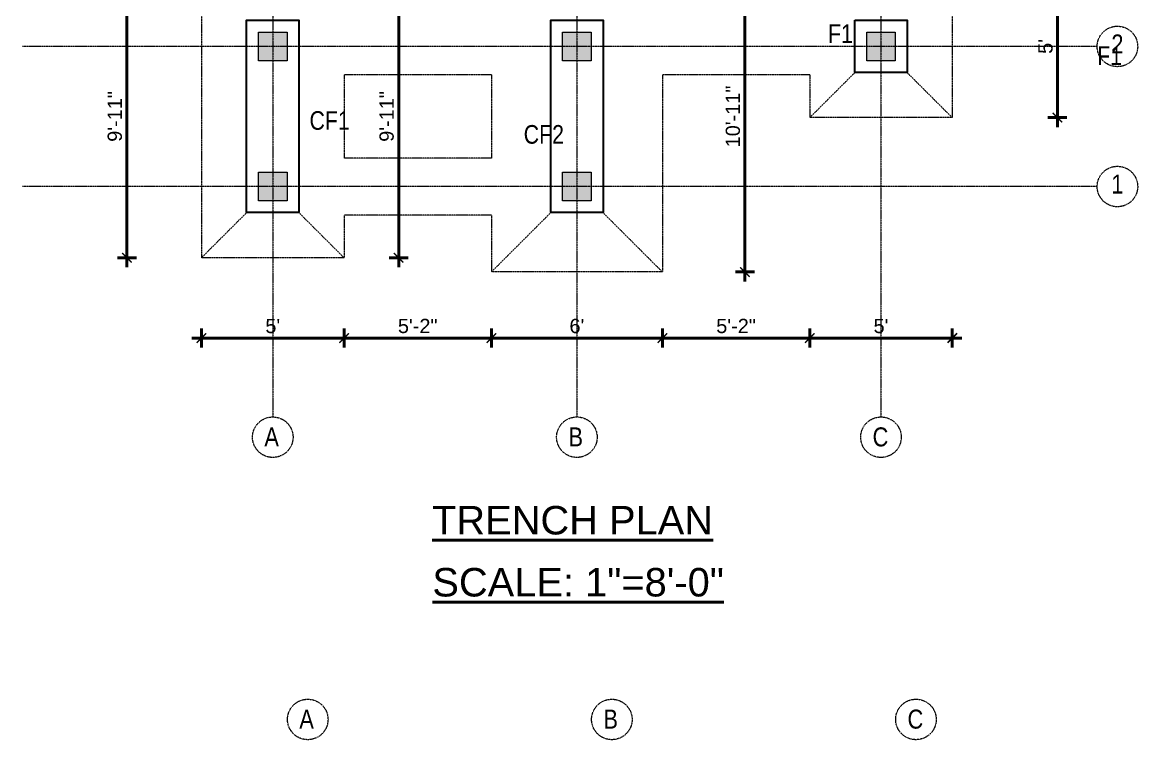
# Model space of a CAD drawing. Header units: inches. Extents: x 85856 to 287200, y -126184 to 75211.
# Drawn here: x 186361.9 to 186831.4, y -24156.4 to -23854.2 of the extents above; entities that cross this region are included whole.
import ezdxf
from ezdxf.enums import TextEntityAlignment as Align

# ---------------------------------------------------------------- set-up
doc = ezdxf.new("R2010")
doc.units = ezdxf.units.IN
doc.header["$LTSCALE"] = 0.5
doc.header["$MEASUREMENT"] = 0
doc.header["$PDMODE"] = 66
doc.linetypes.add('CENTER', pattern=[2, 1.25, -0.25, 0.25, -0.25])
for name, color, linetype, lineweight in [('Annotate-Lite.w', 177, 'Continuous', 9), ('Annotations-Bold.w', 177, 'Continuous', 13), ('Toilet', 7, 'Continuous', 25), ('wall', 1, 'Continuous', 40)]:
    doc.layers.add(name, color=color, linetype=linetype, lineweight=lineweight)
doc.styles.add('ARAIL', font='ARIALN.TTF')
doc.styles.add('ordinary', font='arial.ttf')
doc.styles.get("Standard").update_dxf_attribs({"font": 'arial.ttf'})
doc.dimstyles.new('1 by 96', dxfattribs={"dimtxt": 6, "dimasz": 4, "dimexe": 4, "dimexo": 4, "dimgap": 2, "dimtad": 1, "dimdec": 0, "dimzin": 0, "dimdsep": 46, "dimlunit": 4, "dimtxsty": 'Standard', "dimblk": 'ARCHTICK', "dimcen": 0, "dimdle": 4, "dimadec": 0, "dimazin": 0, "dimtfac": 1, "dimtdec": 0, "dimtix": 1, "dimtofl": 0, "dimtmove": 1, "dimatfit": 3, "dimldrblk": 'ARCHTICK', "dimfxl": 4, "dimfxlon": 1, "dimtolj": 1, "dimtzin": 0, "dimlwd": -1, "dimlwe": -1, "dimarcsym": 0})

# ---------------------------------------------------------------- blocks, each defined once
blk = doc.blocks.new('_ArchTick')
at = {"color": 0, "linetype": 'ByBlock', "const_width": 0.15}
blk.add_lwpolyline([(-0.5, -0.5), (0.5, 0.5)], dxfattribs=at)
blk = doc.blocks.new('*D1191')
at = {"layer": 'Defpoints', "color": 0, "transparency": 16777216}
for p in [(186437.3, -23834.39), (186405.89, -23953.39), (186437.3, -23953.39)]:
    blk.add_point(p, dxfattribs=at)
at = {"layer": 'wall', "color": 0, "transparency": 16777216}
for p, q in [((186405.89, -23830.39), (186405.89, -23957.39)), ((186409.89, -23834.39), (186401.89, -23834.39)), ((186409.89, -23953.39), (186401.89, -23953.39))]:
    blk.add_line(p, q, dxfattribs=at)
at = {"layer": 'wall', "color": 0, "transparency": 16777216, "xscale": 4, "yscale": 4, "zscale": 4}
for p, rotation in [((186405.89, -23834.39), 90), ((186405.89, -23953.39), 270)]:
    blk.add_blockref('_ArchTick', p, dxfattribs=dict(at, rotation=rotation))
at = {"layer": 'wall', "color": 0, "transparency": 16777216, "insert": (186400.82, -23893.89), "char_height": 6, "attachment_point": 5, "rotation": 90}
blk.add_mtext('\\A1;9\'-11"', dxfattribs=at)
blk = doc.blocks.new('*D1192')
at = {"layer": 'Defpoints', "color": 0, "transparency": 16777216}
for p in [(186437.3, -23953.39), (186497.3, -23953.39), (186497.3, -23987.22)]:
    blk.add_point(p, dxfattribs=at)
at = {"layer": 'wall', "color": 0, "transparency": 16777216}
for p, q in [((186437.3, -23983.22), (186437.3, -23991.22)), ((186497.3, -23983.22), (186497.3, -23991.22)), ((186433.3, -23987.22), (186501.3, -23987.22))]:
    blk.add_line(p, q, dxfattribs=at)
at = {"layer": 'wall', "color": 0, "transparency": 16777216, "xscale": 4, "yscale": 4, "zscale": 4, "rotation": 180}
blk.add_blockref('_ArchTick', (186437.3, -23987.22), dxfattribs=at)
at = {"layer": 'wall', "color": 0, "transparency": 16777216, "xscale": 4, "yscale": 4, "zscale": 4}
blk.add_blockref('_ArchTick', (186497.3, -23987.22), dxfattribs=at)
at = {"layer": 'wall', "color": 0, "transparency": 16777216, "insert": (186467.3, -23982.17), "char_height": 6, "attachment_point": 5}
blk.add_mtext("\\A1;5'", dxfattribs=at)
blk = doc.blocks.new('*D1193')
at = {"layer": 'Defpoints', "color": 0, "transparency": 16777216}
for p in [(186497.3, -23953.39), (186559.3, -23959.39), (186559.3, -23987.22)]:
    blk.add_point(p, dxfattribs=at)
at = {"layer": 'wall', "color": 0, "transparency": 16777216}
for p, q in [((186497.3, -23983.22), (186497.3, -23991.22)), ((186559.3, -23983.22), (186559.3, -23991.22)), ((186493.3, -23987.22), (186563.3, -23987.22))]:
    blk.add_line(p, q, dxfattribs=at)
at = {"layer": 'wall', "color": 0, "transparency": 16777216, "xscale": 4, "yscale": 4, "zscale": 4, "rotation": 180}
blk.add_blockref('_ArchTick', (186497.3, -23987.22), dxfattribs=at)
at = {"layer": 'wall', "color": 0, "transparency": 16777216, "xscale": 4, "yscale": 4, "zscale": 4}
blk.add_blockref('_ArchTick', (186559.3, -23987.22), dxfattribs=at)
at = {"layer": 'wall', "color": 0, "transparency": 16777216, "insert": (186528.3, -23982.16), "char_height": 6, "attachment_point": 5}
blk.add_mtext('\\A1;5\'-2"', dxfattribs=at)
blk = doc.blocks.new('*D1194')
at = {"layer": 'Defpoints', "color": 0, "transparency": 16777216}
for p in [(186559.3, -23959.39), (186631.3, -23959.39), (186631.3, -23987.22)]:
    blk.add_point(p, dxfattribs=at)
at = {"layer": 'wall', "color": 0, "transparency": 16777216}
for p, q in [((186559.3, -23983.22), (186559.3, -23991.22)), ((186631.3, -23983.22), (186631.3, -23991.22)), ((186555.3, -23987.22), (186635.3, -23987.22))]:
    blk.add_line(p, q, dxfattribs=at)
at = {"layer": 'wall', "color": 0, "transparency": 16777216, "xscale": 4, "yscale": 4, "zscale": 4, "rotation": 180}
blk.add_blockref('_ArchTick', (186559.3, -23987.22), dxfattribs=at)
at = {"layer": 'wall', "color": 0, "transparency": 16777216, "xscale": 4, "yscale": 4, "zscale": 4}
blk.add_blockref('_ArchTick', (186631.3, -23987.22), dxfattribs=at)
at = {"layer": 'wall', "color": 0, "transparency": 16777216, "insert": (186595.3, -23982.16), "char_height": 6, "attachment_point": 5}
blk.add_mtext("\\A1;6'", dxfattribs=at)
blk = doc.blocks.new('*D1195')
at = {"layer": 'Defpoints', "color": 0, "transparency": 16777216}
for p in [(186693.3, -23897.39), (186631.3, -23959.39), (186693.3, -23987.22)]:
    blk.add_point(p, dxfattribs=at)
at = {"layer": 'wall', "color": 0, "transparency": 16777216}
for p, q in [((186631.3, -23983.22), (186631.3, -23991.22)), ((186693.3, -23983.22), (186693.3, -23991.22)), ((186627.3, -23987.22), (186697.3, -23987.22))]:
    blk.add_line(p, q, dxfattribs=at)
at = {"layer": 'wall', "color": 0, "transparency": 16777216, "xscale": 4, "yscale": 4, "zscale": 4, "rotation": 180}
blk.add_blockref('_ArchTick', (186631.3, -23987.22), dxfattribs=at)
at = {"layer": 'wall', "color": 0, "transparency": 16777216, "xscale": 4, "yscale": 4, "zscale": 4}
blk.add_blockref('_ArchTick', (186693.3, -23987.22), dxfattribs=at)
at = {"layer": 'wall', "color": 0, "transparency": 16777216, "insert": (186662.3, -23982.16), "char_height": 6, "attachment_point": 5}
blk.add_mtext('\\A1;5\'-2"', dxfattribs=at)
blk = doc.blocks.new('*D1196')
at = {"layer": 'Defpoints', "color": 0, "transparency": 16777216}
for p in [(186753.3, -23894.39), (186693.3, -23897.39), (186753.3, -23987.22)]:
    blk.add_point(p, dxfattribs=at)
at = {"layer": 'wall', "color": 0, "transparency": 16777216}
for p, q in [((186693.3, -23983.22), (186693.3, -23991.22)), ((186753.3, -23983.22), (186753.3, -23991.22)), ((186689.3, -23987.22), (186757.3, -23987.22))]:
    blk.add_line(p, q, dxfattribs=at)
at = {"layer": 'wall', "color": 0, "transparency": 16777216, "xscale": 4, "yscale": 4, "zscale": 4, "rotation": 180}
blk.add_blockref('_ArchTick', (186693.3, -23987.22), dxfattribs=at)
at = {"layer": 'wall', "color": 0, "transparency": 16777216, "xscale": 4, "yscale": 4, "zscale": 4}
blk.add_blockref('_ArchTick', (186753.3, -23987.22), dxfattribs=at)
at = {"layer": 'wall', "color": 0, "transparency": 16777216, "insert": (186723.3, -23982.17), "char_height": 6, "attachment_point": 5}
blk.add_mtext("\\A1;5'", dxfattribs=at)
blk = doc.blocks.new('*D1197')
at = {"layer": 'Defpoints', "color": 0, "transparency": 16777216}
for p in [(186753.3, -23834.39), (186797.59, -23834.39), (186753.3, -23894.39)]:
    blk.add_point(p, dxfattribs=at)
at = {"layer": 'wall', "color": 0, "transparency": 16777216}
for p, q in [((186797.59, -23898.39), (186797.59, -23830.39)), ((186793.59, -23834.39), (186801.59, -23834.39)), ((186793.59, -23894.39), (186801.59, -23894.39))]:
    blk.add_line(p, q, dxfattribs=at)
at = {"layer": 'wall', "color": 0, "transparency": 16777216, "xscale": 4, "yscale": 4, "zscale": 4}
for p, rotation in [((186797.59, -23834.39), 90), ((186797.59, -23894.39), 270)]:
    blk.add_blockref('_ArchTick', p, dxfattribs=dict(at, rotation=rotation))
at = {"layer": 'wall', "color": 0, "transparency": 16777216, "insert": (186792.54, -23864.39), "char_height": 6, "attachment_point": 5, "rotation": 90}
blk.add_mtext("\\A1;5'", dxfattribs=at)
blk = doc.blocks.new('*D1211')
at = {"layer": 'Defpoints', "color": 0, "transparency": 16777216}
for p in [(186497.3, -23834.39), (186497.3, -23953.39), (186520.31, -23953.39)]:
    blk.add_point(p, dxfattribs=at)
at = {"layer": 'wall', "color": 0, "transparency": 16777216}
for p, q in [((186520.31, -23830.39), (186520.31, -23957.39)), ((186516.31, -23834.39), (186524.31, -23834.39)), ((186516.31, -23953.39), (186524.31, -23953.39))]:
    blk.add_line(p, q, dxfattribs=at)
at = {"layer": 'wall', "color": 0, "transparency": 16777216, "xscale": 4, "yscale": 4, "zscale": 4}
for p, rotation in [((186520.31, -23834.39), 90), ((186520.31, -23953.39), 270)]:
    blk.add_blockref('_ArchTick', p, dxfattribs=dict(at, rotation=rotation))
at = {"layer": 'wall', "color": 0, "transparency": 16777216, "insert": (186515.25, -23893.89), "char_height": 6, "attachment_point": 5, "rotation": 90}
blk.add_mtext('\\A1;9\'-11"', dxfattribs=at)
blk = doc.blocks.new('*D1212')
at = {"layer": 'Defpoints', "color": 0, "transparency": 16777216}
for p in [(186631.3, -23828.39), (186666.04, -23828.39), (186631.3, -23959.39)]:
    blk.add_point(p, dxfattribs=at)
at = {"layer": 'wall', "color": 0, "transparency": 16777216}
for p, q in [((186666.04, -23963.39), (186666.04, -23824.39)), ((186662.04, -23828.39), (186670.04, -23828.39)), ((186662.04, -23959.39), (186670.04, -23959.39))]:
    blk.add_line(p, q, dxfattribs=at)
at = {"layer": 'wall', "color": 0, "transparency": 16777216, "xscale": 4, "yscale": 4, "zscale": 4}
for p, rotation in [((186666.04, -23828.39), 90), ((186666.04, -23959.39), 270)]:
    blk.add_blockref('_ArchTick', p, dxfattribs=dict(at, rotation=rotation))
at = {"layer": 'wall', "color": 0, "transparency": 16777216, "insert": (186660.98, -23893.89), "char_height": 6, "attachment_point": 5, "rotation": 90}
blk.add_mtext('\\A1;10\'-11"', dxfattribs=at)

msp = doc.modelspace()

# ---------------------------------------------------------------- hatches: boundary and pattern name
at = {"layer": 'wall'}
for points in [[(186473.3, -23858.39), (186461.3, -23858.39), (186461.3, -23870.39), (186473.3, -23870.39)], [(186601.3, -23858.39), (186589.3, -23858.39), (186589.3, -23870.39), (186601.3, -23870.39)], [(186729.3, -23858.39), (186717.3, -23858.39), (186717.3, -23870.39), (186729.3, -23870.39)], [(186473.3, -23917.39), (186461.3, -23917.39), (186461.3, -23929.39), (186473.3, -23929.39)], [(186601.3, -23917.39), (186589.3, -23917.39), (186589.3, -23929.39), (186601.3, -23929.39)]]:
    msp.add_hatch(color=256, dxfattribs=at).paths.add_polyline_path(points)

# ---------------------------------------------------------------- linework, layer by layer
at = {"layer": 'Annotate-Lite.w'}
for points in [[(186461.3, -23858.39), (186473.3, -23858.39), (186473.3, -23870.39), (186461.3, -23870.39)], [(186589.3, -23858.39), (186601.3, -23858.39), (186601.3, -23870.39), (186589.3, -23870.39)], [(186717.3, -23858.39), (186729.3, -23858.39), (186729.3, -23870.39), (186717.3, -23870.39)], [(186461.3, -23917.39), (186473.3, -23917.39), (186473.3, -23929.39), (186461.3, -23929.39)], [(186589.3, -23917.39), (186601.3, -23917.39), (186601.3, -23929.39), (186589.3, -23929.39)]]:
    msp.add_lwpolyline(points, close=True, dxfattribs=at)
at = {"layer": 'Annotations-Bold.w', "color": 0, "linetype": 'CENTER', "ltscale": 0.3}
for p, q in [((186467.3, -23518.2), (186467.3, -24020.44)), ((186595.3, -23518.2), (186595.3, -24020.44)), ((186723.3, -23518.2), (186723.3, -24020.44)), ((186437.3, -23834.39), (186437.3, -23953.39)), ((186753.3, -23834.39), (186753.3, -23894.39)), ((186814.28, -23864.39), (186361.88, -23864.39)), ((186497.3, -23876.39), (186497.3, -23911.39)), ((186559.3, -23876.39), (186497.3, -23876.39)), ((186559.3, -23876.39), (186559.3, -23911.39)), ((186631.3, -23876.39), (186631.3, -23959.39)), ((186693.3, -23876.39), (186631.3, -23876.39)), ((186712.3, -23875.39), (186693.3, -23894.39)), ((186693.3, -23876.39), (186693.3, -23894.39)), ((186734.3, -23875.39), (186753.3, -23894.39)), ((186753.3, -23894.39), (186693.3, -23894.39)), ((186559.3, -23911.39), (186497.3, -23911.39)), ((186814.28, -23923.39), (186361.88, -23923.39)), ((186456.3, -23934.39), (186437.3, -23953.39)), ((186478.3, -23934.39), (186497.3, -23953.39)), ((186497.3, -23935.39), (186497.3, -23953.39)), ((186559.3, -23935.39), (186497.3, -23935.39)), ((186584.3, -23934.39), (186559.3, -23959.39)), ((186559.3, -23935.39), (186559.3, -23959.39)), ((186606.3, -23934.39), (186631.3, -23959.39)), ((186497.3, -23953.39), (186437.3, -23953.39)), ((186631.3, -23959.39), (186559.3, -23959.39))]:
    msp.add_line(p, q, dxfattribs=at)
for centre in [(186822.82, -23864.39), (186822.82, -23923.39), (186467.3, -24028.97), (186595.3, -24028.97), (186723.3, -24028.97), (186482.02, -24147.84), (186610.02, -24147.84), (186738.02, -24147.84)]:
    msp.add_circle(centre, 8.53, dxfattribs=at)
at = {"layer": 'Toilet'}
for points in [[(186456.3, -23923.39), (186456.3, -23853.39), (186478.3, -23853.39), (186478.3, -23875.39)], [(186584.3, -23923.39), (186584.3, -23853.39), (186606.3, -23853.39), (186606.3, -23923.39)], [(186478.3, -23864.39), (186478.3, -23934.39), (186456.3, -23934.39), (186456.3, -23912.39)], [(186606.3, -23912.39), (186606.3, -23934.39), (186584.3, -23934.39), (186584.3, -23912.39)]]:
    msp.add_lwpolyline(points, dxfattribs=at)
msp.add_lwpolyline([(186712.3, -23853.39), (186734.3, -23853.39), (186734.3, -23875.39), (186712.3, -23875.39)], close=True, dxfattribs=at)

# ---------------------------------------------------------------- texts
at = {"layer": 'Annotations-Bold.w', "color": 0, "linetype": 'CENTER', "ltscale": 0.3, "attachment_point": 1, "style": 'ARAIL'}
for s, insert, char_height in [('F1', (186701, -23855.06), 7.84), ('2', (186820.27, -23859.34), 8), ('F1', (186814.28, -23864.39), 7.84), ('CF1', (186482.75, -23891.66), 7.84), ('CF2', (186572.91, -23897.51), 7.84), ('1', (186820.27, -23918.34), 8), ('A', (186463.77, -24024.84), 8), ('B', (186591.77, -24024.84), 8), ('C', (186719.77, -24024.84), 8), ('A', (186478.48, -24143.7), 8), ('B', (186606.48, -24143.7), 8), ('C', (186734.48, -24143.7), 8)]:
    msp.add_mtext_dynamic_manual_height_columns(s, width=6.5393, gutter_width=100, heights=[0], dxfattribs=dict(at, insert=insert, char_height=char_height))
at = {"layer": 'wall', "style": 'ordinary'}
for s, p in [('%%UTRENCH PLAN', (186593.48, -24063.93)), ('%%USCALE: 1"=8\'-0"', (186595.83, -24090.05))]:
    msp.add_text(s, height=12, dxfattribs=at).set_placement(p, align=Align.MIDDLE_CENTER)

# ---------------------------------------------------------------- dimensions: what is measured, and where the dimension line sits
at = {"layer": 'wall'}
for base, p1, p2, picture, middle in [((186666.04, -23828.39), (186631.3, -23959.39), (186631.3, -23828.39), '*D1212', (186660.98, -23893.89)), ((186405.89, -23953.39), (186437.3, -23834.39), (186437.3, -23953.39), '*D1191', (186400.82, -23893.89)), ((186520.31, -23953.39), (186497.3, -23834.39), (186497.3, -23953.39), '*D1211', (186515.25, -23893.89)), ((186797.59, -23834.39), (186753.3, -23894.39), (186753.3, -23834.39), '*D1197', (186792.54, -23864.39))]:
    dim = msp.add_linear_dim(base=base, p1=p1, p2=p2, angle=90, dimstyle='1 by 96', dxfattribs=at)
    dim.commit()
    dim.dimension.update_dxf_attribs({"geometry": picture, "text_midpoint": middle})
for base, p1, p2, picture, middle in [((186753.3, -23987.22), (186693.3, -23897.39), (186753.3, -23894.39), '*D1196', (186723.3, -23982.17)), ((186693.3, -23987.22), (186631.3, -23959.39), (186693.3, -23897.39), '*D1195', (186662.3, -23982.16)), ((186497.3, -23987.22), (186437.3, -23953.39), (186497.3, -23953.39), '*D1192', (186467.3, -23982.17)), ((186559.3, -23987.22), (186497.3, -23953.39), (186559.3, -23959.39), '*D1193', (186528.3, -23982.16)), ((186631.3, -23987.22), (186559.3, -23959.39), (186631.3, -23959.39), '*D1194', (186595.3, -23982.16))]:
    dim = msp.add_linear_dim(base=base, p1=p1, p2=p2, dimstyle='1 by 96', dxfattribs=at)
    dim.commit()
    dim.dimension.update_dxf_attribs({"geometry": picture, "text_midpoint": middle})

doc.saveas('drawing.dxf')
